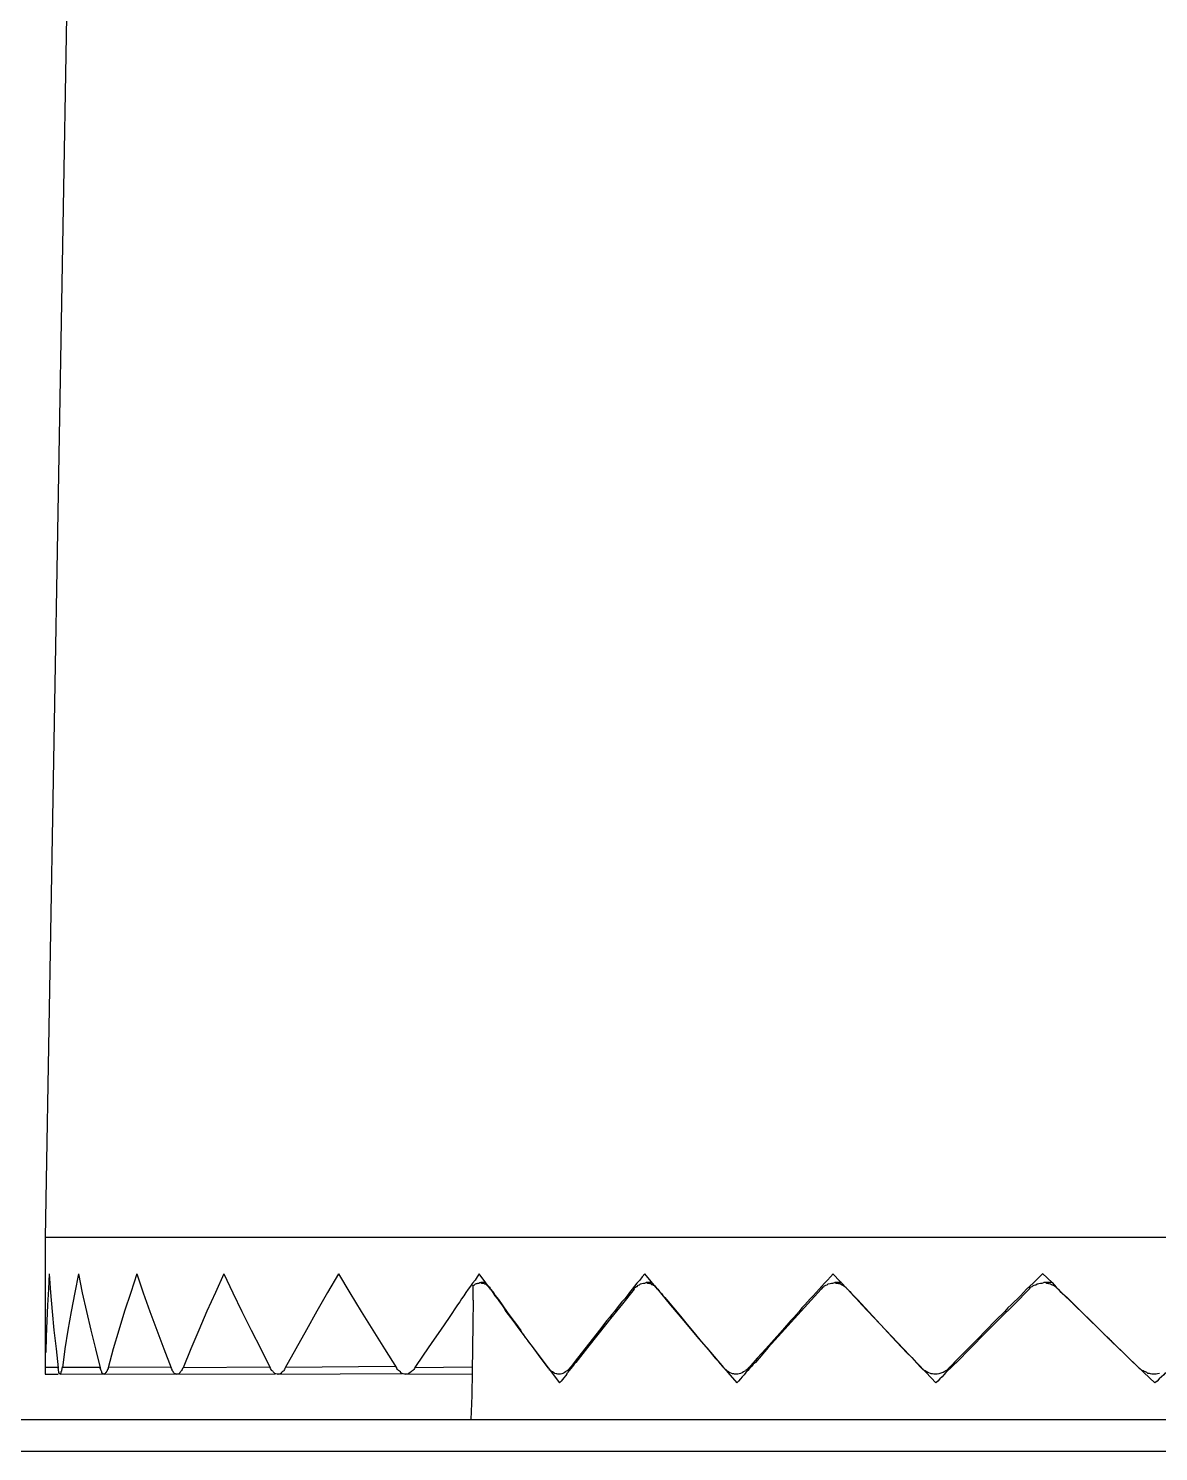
# Model space of a CAD drawing. Header units: millimetres. Extents: x -495897 to 1376592, y -28539 to 470976.
# Drawn here: x 203897 to 204377, y 219606 to 220210 of the extents above; entities that cross this region are included whole.
import ezdxf

# ---------------------------------------------------------------- set-up
doc = ezdxf.new("R2010")
doc.units = ezdxf.units.MM

msp = doc.modelspace()

# ---------------------------------------------------------------- linework, layer by layer
at = {"color": 0}
for p, q in [((203921.008, 220676.693), (203903.978, 219696.623)), ((205008.978, 219696.623), (203903.978, 219696.623)), ((203903.978, 219696.623), (203903.978, 219641.243)), ((204092.998, 219674.653), (204088.318, 219681.283)), ((204163.978, 219674.653), (204158.648, 219681.283)), ((204244.708, 219674.653), (204238.468, 219681.283)), ((204331.548, 219677.513), (204327.518, 219681.413)), ((204085.458, 219676.083), (204085.718, 219676.213)), ((204085.718, 219676.213), (204085.978, 219676.473)), ((204085.978, 219676.473), (204086.368, 219676.603)), ((204086.368, 219676.733), (204086.758, 219676.993)), ((204086.368, 219676.603), (204086.368, 219676.733)), ((204086.758, 219676.993), (204087.148, 219677.123)), ((204087.148, 219677.123), (204087.408, 219677.123)), ((204087.408, 219677.123), (204087.668, 219677.253)), ((204087.668, 219677.253), (204088.058, 219677.253)), ((204088.058, 219677.253), (204088.578, 219677.513)), ((204088.578, 219677.513), (204088.968, 219677.513)), ((204091.048, 219677.513), (204088.968, 219677.513)), ((204088.968, 219677.513), (204088.968, 219677.513)), ((204088.968, 219677.513), (204089.228, 219677.253)), ((204089.228, 219677.253), (204089.618, 219677.253)), ((204089.618, 219677.253), (204090.008, 219677.253)), ((204090.008, 219677.253), (204090.398, 219677.123)), ((204090.398, 219677.123), (204090.528, 219676.993)), ((204090.528, 219676.993), (204090.918, 219676.993)), ((204090.918, 219676.993), (204091.178, 219676.733)), ((204091.178, 219676.733), (204091.438, 219676.603)), ((204091.438, 219676.603), (204091.568, 219676.473)), ((204091.568, 219676.473), (204091.958, 219676.083)), ((204091.958, 219676.213), (204092.088, 219676.083)), ((204092.088, 219676.083), (204092.088, 219676.083)), ((204092.088, 219676.083), (204092.088, 219676.083)), ((204092.088, 219676.083), (204092.348, 219675.823)), ((204092.348, 219675.823), (204092.348, 219675.823)), ((204092.348, 219675.823), (204092.348, 219675.693)), ((204092.348, 219675.693), (204092.478, 219675.693)), ((204092.478, 219675.693), (204092.478, 219675.693)), ((204092.478, 219675.693), (204092.738, 219675.563)), ((204092.738, 219675.563), (204092.738, 219675.303)), ((204154.098, 219674.653), (204154.228, 219675.173)), ((204154.228, 219675.173), (204154.618, 219675.563)), ((204154.618, 219675.563), (204155.138, 219675.823)), ((204155.138, 219675.823), (204155.398, 219675.823)), ((204155.398, 219675.823), (204155.788, 219676.473)), ((204155.788, 219676.473), (204156.308, 219676.603)), ((204156.308, 219676.603), (204156.828, 219676.993)), ((204156.828, 219676.993), (204157.348, 219677.123)), ((204157.348, 219677.123), (204157.998, 219677.253)), ((204157.998, 219677.253), (204158.648, 219677.253)), ((204158.648, 219677.253), (204159.168, 219677.513)), ((204161.768, 219677.513), (204159.168, 219677.513)), ((204159.168, 219677.513), (204159.558, 219677.513)), ((204159.558, 219677.513), (204159.688, 219677.253)), ((204159.688, 219677.253), (204159.948, 219677.253)), ((204159.948, 219677.253), (204160.208, 219677.253)), ((204160.208, 219677.253), (204160.598, 219677.253)), ((204160.598, 219677.253), (204160.728, 219677.123)), ((204160.728, 219677.123), (204161.118, 219677.123)), ((204161.118, 219677.123), (204161.248, 219676.993)), ((204161.248, 219676.993), (204161.508, 219676.733)), ((204161.508, 219676.733), (204161.768, 219676.733)), ((204161.768, 219676.733), (204162.028, 219676.603)), ((204162.028, 219676.603), (204162.158, 219676.603)), ((204162.158, 219676.603), (204162.158, 219676.473)), ((204162.158, 219676.473), (204162.548, 219676.473)), ((204162.548, 219676.473), (204162.548, 219676.213)), ((204162.548, 219676.213), (204162.938, 219676.083)), ((204162.938, 219676.083), (204162.938, 219676.083)), ((204162.938, 219676.083), (204163.068, 219675.823)), ((204163.068, 219675.823), (204163.328, 219675.693)), ((204163.328, 219675.693), (204163.458, 219675.563)), ((204163.458, 219675.563), (204163.458, 219675.563)), ((204163.458, 219675.563), (204163.588, 219675.303)), ((204163.588, 219675.303), (204163.588, 219675.303)), ((204163.588, 219675.303), (204163.718, 219675.173)), ((204163.718, 219675.173), (204163.718, 219675.173)), ((204163.718, 219675.173), (204163.718, 219674.913)), ((204163.718, 219674.913), (204163.978, 219674.913)), ((204163.978, 219674.913), (204163.978, 219674.913)), ((204163.978, 219674.913), (204164.108, 219674.783)), ((204164.108, 219674.783), (204164.108, 219674.783)), ((204233.528, 219674.653), (204233.788, 219674.913)), ((204233.788, 219674.913), (204234.178, 219675.563)), ((204234.178, 219675.563), (204234.698, 219675.823)), ((204234.698, 219675.823), (204234.958, 219676.083)), ((204234.958, 219676.083), (204235.478, 219676.473)), ((204235.478, 219676.473), (204235.998, 219676.603)), ((204235.998, 219676.603), (204236.518, 219676.993)), ((204236.518, 219676.993), (204237.298, 219677.123)), ((204237.298, 219677.123), (204237.948, 219677.253)), ((204237.948, 219677.253), (204238.468, 219677.253)), ((204238.468, 219677.253), (204239.248, 219677.513)), ((204242.108, 219677.513), (204239.248, 219677.513)), ((204239.248, 219677.513), (204239.638, 219677.513)), ((204239.638, 219677.513), (204239.768, 219677.253)), ((204239.768, 219677.253), (204239.898, 219677.253)), ((204239.898, 219677.253), (204240.158, 219677.253)), ((204240.158, 219677.253), (204240.288, 219677.253)), ((204240.288, 219677.253), (204240.418, 219677.253)), ((204240.418, 219677.253), (204240.808, 219677.123)), ((204240.808, 219677.123), (204240.938, 219677.123)), ((204240.938, 219677.123), (204241.198, 219677.123)), ((204241.198, 219677.123), (204241.588, 219677.123)), ((204241.588, 219677.123), (204241.718, 219676.993)), ((204241.718, 219676.993), (204242.108, 219676.733)), ((204242.108, 219676.733), (204242.238, 219676.603)), ((204242.238, 219676.603), (204242.628, 219676.473)), ((204242.628, 219676.473), (204242.758, 219676.473)), ((204242.758, 219676.473), (204243.148, 219676.083)), ((204243.148, 219676.083), (204243.538, 219675.823)), ((204243.538, 219675.823), (204243.668, 219675.693)), ((204243.668, 219675.693), (204243.928, 219675.563)), ((204321.798, 219674.653), (204321.928, 219674.913)), ((204321.928, 219674.913), (204322.448, 219675.563)), ((204322.448, 219675.563), (204323.098, 219675.823)), ((204323.098, 219675.823), (204323.358, 219676.083)), ((204323.358, 219676.083), (204324.008, 219676.473)), ((204324.008, 219676.473), (204324.658, 219676.603)), ((204324.658, 219676.603), (204325.178, 219676.993)), ((204325.178, 219676.993), (204325.958, 219677.123)), ((204325.958, 219677.123), (204326.608, 219677.253)), ((204326.608, 219677.253), (204327.388, 219677.253)), ((204327.388, 219677.253), (204328.038, 219677.513)), ((204331.548, 219677.513), (204328.038, 219677.513)), ((204329.208, 219677.253), (204329.468, 219677.253)), ((204329.468, 219677.253), (204329.988, 219677.123)), ((204329.988, 219677.123), (204330.378, 219677.123)), ((204330.378, 219677.123), (204330.898, 219676.993)), ((204330.898, 219676.993), (204331.288, 219676.733)), ((204331.288, 219676.733), (204331.678, 219676.603)), ((204331.678, 219676.603), (204332.198, 219676.473)), ((204332.198, 219676.473), (204332.588, 219676.083)), ((204332.588, 219676.083), (204332.848, 219675.823)), ((204332.848, 219675.823), (204333.238, 219675.563)), ((204265.378, 219652.553), (204267.848, 219649.823)), ((204353.518, 219655.803), (204353.648, 219655.413)), ((204353.648, 219655.413), (204354.038, 219655.283)), ((204354.038, 219655.283), (204354.428, 219654.893)), ((204354.428, 219654.893), (204354.818, 219654.503)), ((204354.818, 219654.503), (204355.078, 219654.243)), ((204355.078, 219654.243), (204355.468, 219653.853)), ((204355.468, 219653.853), (204355.858, 219653.463)), ((204355.858, 219653.463), (204356.248, 219653.073)), ((204356.248, 219653.073), (204356.508, 219652.943)), ((204356.508, 219652.943), (204356.768, 219652.553)), ((203909.438, 219641.503), (203903.978, 219641.503)), ((203903.978, 219641.503), (203903.978, 219638.643)), ((203903.978, 219638.643), (203909.438, 219638.643)), ((203909.438, 219641.113), (203909.438, 219641.503)), ((203909.568, 219640.723), (203909.438, 219641.113)), ((203909.568, 219640.593), (203909.568, 219640.723)), ((203909.568, 219640.203), (203909.568, 219640.593)), ((203909.568, 219640.073), (203909.568, 219640.203)), ((203909.698, 219639.683), (203909.568, 219640.073)), ((203909.698, 219639.293), (203909.698, 219639.683)), ((203909.958, 219638.903), (203909.698, 219639.293)), ((203909.698, 219639.293), (203909.698, 219639.293)), ((203910.088, 219638.643), (203909.958, 219638.903)), ((203909.958, 219638.903), (203909.958, 219638.903)), ((203910.348, 219638.643), (203910.088, 219638.643)), ((203910.348, 219638.643), (203928.938, 219638.773)), ((203910.478, 219638.773), (203910.348, 219638.643)), ((203910.348, 219638.643), (203910.348, 219638.643)), ((203910.348, 219638.643), (203910.348, 219638.643)), ((203910.348, 219638.643), (203910.348, 219638.643)), ((203910.348, 219638.643), (203910.348, 219638.643)), ((203910.348, 219638.643), (203910.348, 219638.643)), ((203910.348, 219638.643), (203910.348, 219638.643)), ((203910.348, 219638.643), (203910.348, 219638.643)), ((203910.348, 219638.643), (203910.348, 219638.643)), ((203910.348, 219638.643), (203910.348, 219638.643)), ((203910.348, 219638.643), (203910.348, 219638.643)), ((203910.348, 219638.643), (203910.348, 219638.643)), ((203910.608, 219639.163), (203910.478, 219638.773)), ((203910.868, 219639.943), (203910.608, 219639.553)), ((203910.608, 219639.553), (203910.608, 219639.293)), ((203910.608, 219639.293), (203910.608, 219639.163)), ((203910.998, 219640.593), (203910.868, 219640.333)), ((203910.868, 219640.333), (203910.868, 219640.073)), ((203910.868, 219640.073), (203910.868, 219639.943)), ((203927.248, 219641.503), (203910.998, 219641.503)), ((203911.258, 219641.503), (203910.998, 219641.113)), ((203910.998, 219641.113), (203910.998, 219640.983)), ((203910.998, 219640.983), (203910.998, 219640.593)), ((203927.248, 219641.113), (203927.248, 219641.503)), ((203927.508, 219640.723), (203927.248, 219641.113)), ((203927.508, 219640.333), (203927.508, 219640.723)), ((203927.638, 219640.203), (203927.508, 219640.333)), ((203927.898, 219639.943), (203927.638, 219640.203)), ((203928.028, 219639.553), (203927.898, 219639.943)), ((203928.028, 219639.293), (203928.028, 219639.553)), ((203928.288, 219638.903), (203928.028, 219639.293)), ((203928.548, 219638.773), (203928.288, 219638.903)), ((203928.548, 219638.643), (203928.548, 219638.773)), ((203928.938, 219638.643), (203928.548, 219638.643)), ((203928.938, 219638.643), (203959.878, 219638.773)), ((203929.068, 219638.773), (203928.938, 219638.643)), ((203929.458, 219638.903), (203929.068, 219638.773)), ((203929.588, 219639.163), (203929.458, 219638.903)), ((203929.848, 219639.293), (203929.588, 219639.163)), ((203929.978, 219639.683), (203929.848, 219639.293)), ((203930.238, 219640.073), (203929.978, 219639.683)), ((203930.368, 219640.593), (203930.238, 219640.203)), ((203930.238, 219640.203), (203930.238, 219640.073)), ((203930.628, 219640.983), (203930.368, 219640.593)), ((203957.408, 219641.633), (203930.628, 219641.503)), ((203930.628, 219641.503), (203930.628, 219641.243)), ((203930.628, 219641.243), (203930.628, 219640.983)), ((203957.538, 219640.983), (203957.408, 219641.503)), ((203957.798, 219640.593), (203957.538, 219640.983)), ((203957.928, 219640.203), (203957.798, 219640.593)), ((203958.188, 219639.943), (203957.928, 219640.203)), ((203958.318, 219639.683), (203958.188, 219639.943)), ((203958.448, 219639.293), (203958.318, 219639.683)), ((203958.838, 219638.903), (203958.448, 219639.293)), ((203959.228, 219638.773), (203958.838, 219638.903)), ((203959.488, 219638.643), (203959.228, 219638.773)), ((203959.228, 219638.773), (203959.228, 219638.773)), ((203959.878, 219638.643), (203959.488, 219638.643)), ((203959.878, 219638.643), (204001.608, 219638.773)), ((203960.268, 219638.643), (203959.878, 219638.643)), ((203960.658, 219638.773), (203960.268, 219638.643)), ((203961.048, 219639.163), (203960.658, 219638.773)), ((203961.178, 219639.293), (203961.048, 219639.163)), ((203961.568, 219639.683), (203961.178, 219639.293)), ((203961.698, 219640.073), (203961.568, 219639.683)), ((203961.828, 219640.203), (203961.698, 219640.073)), ((203962.088, 219640.593), (203961.828, 219640.203)), ((203962.218, 219640.983), (203962.088, 219640.593)), ((203962.478, 219641.243), (203962.218, 219640.983)), ((203999.528, 219641.633), (203962.478, 219641.243)), ((203999.528, 219641.633), (203962.478, 219641.243)), ((203962.478, 219641.503), (203962.478, 219641.243)), ((203999.658, 219640.983), (203999.528, 219641.503)), ((203999.918, 219640.593), (203999.658, 219640.983)), ((204000.048, 219640.203), (203999.918, 219640.593)), ((204000.568, 219639.943), (204000.048, 219640.203)), ((204000.828, 219639.553), (204000.568, 219639.943)), ((204001.088, 219639.293), (204000.828, 219639.553)), ((204001.478, 219638.903), (204001.088, 219639.293)), ((204001.868, 219638.773), (204001.478, 219638.903)), ((204002.388, 219638.643), (204001.868, 219638.773)), ((204002.778, 219638.643), (204002.388, 219638.643)), ((204002.778, 219638.643), (204055.558, 219638.903)), ((204002.778, 219638.643), (204002.778, 219638.643)), ((204003.168, 219638.643), (204002.778, 219638.643)), ((204002.908, 219638.643), (204055.558, 219638.903)), ((204003.688, 219638.773), (204003.168, 219638.643)), ((204003.948, 219638.903), (204003.688, 219638.773)), ((204004.338, 219639.293), (204003.948, 219638.903)), ((204004.728, 219639.683), (204004.338, 219639.293)), ((204005.118, 219639.943), (204004.728, 219639.683)), ((204005.248, 219640.203), (204005.118, 219639.943)), ((204005.638, 219640.593), (204005.248, 219640.203)), ((204005.768, 219640.983), (204005.638, 219640.593)), ((204005.898, 219641.243), (204005.768, 219640.983)), ((204005.898, 219641.503), (204005.898, 219641.243)), ((204052.438, 219641.893), (204006.158, 219641.503)), ((204053.218, 219640.983), (204053.088, 219641.503)), ((204053.608, 219640.593), (204053.218, 219640.983)), ((204053.998, 219640.203), (204053.608, 219640.593)), ((204054.388, 219639.943), (204053.998, 219640.203)), ((204054.778, 219639.553), (204054.388, 219639.943)), ((204055.038, 219639.163), (204054.778, 219639.553)), ((204055.558, 219638.903), (204055.038, 219639.163)), ((204055.948, 219638.773), (204055.558, 219638.903)), ((204056.468, 219638.643), (204055.948, 219638.773)), ((204056.988, 219638.643), (204056.468, 219638.643)), ((204056.988, 219638.643), (204085.328, 219638.773)), ((204056.988, 219638.643), (204056.988, 219638.643)), ((204057.508, 219638.643), (204056.988, 219638.643)), ((204058.158, 219638.773), (204057.508, 219638.643)), ((204058.418, 219638.903), (204058.158, 219638.773)), ((204058.938, 219639.293), (204058.418, 219638.903)), ((204059.328, 219639.553), (204058.938, 219639.293)), ((204059.718, 219639.943), (204059.328, 219639.553)), ((204060.108, 219640.203), (204059.718, 219639.943)), ((204060.498, 219640.593), (204060.108, 219640.203)), ((204060.108, 219640.203), (204060.108, 219640.203)), ((204060.758, 219640.983), (204060.498, 219640.593)), ((204060.888, 219641.503), (204060.758, 219640.983)), ((204085.328, 219641.633), (204060.888, 219641.243)), ((204085.328, 219641.633), (204060.888, 219641.243)), ((204117.568, 219641.243), (204117.438, 219641.503)), ((204117.568, 219641.243), (204122.378, 219634.873)), ((204117.568, 219641.113), (204117.568, 219641.243)), ((204117.828, 219640.983), (204117.568, 219641.113)), ((204117.958, 219640.723), (204117.828, 219640.983)), ((204117.828, 219640.983), (204117.828, 219640.983)), ((204118.088, 219640.593), (204117.958, 219640.723)), ((204117.958, 219640.723), (204117.958, 219640.723)), ((204118.088, 219640.333), (204118.088, 219640.593)), ((204118.218, 219640.333), (204118.088, 219640.333)), ((204118.478, 219640.203), (204118.218, 219640.333)), ((204118.868, 219640.073), (204118.478, 219640.203)), ((204118.998, 219639.683), (204118.868, 219640.073)), ((204119.388, 219639.553), (204118.998, 219639.683)), ((204119.778, 219639.293), (204119.388, 219639.553)), ((204120.038, 219639.163), (204119.778, 219639.293)), ((204120.428, 219638.903), (204120.038, 219639.163)), ((204120.948, 219638.773), (204120.428, 219638.903)), ((204121.208, 219638.773), (204120.948, 219638.773)), ((204121.728, 219638.643), (204121.208, 219638.773)), ((204121.988, 219638.643), (204121.728, 219638.643)), ((204122.248, 219638.643), (204121.988, 219638.643)), ((204122.768, 219638.643), (204122.248, 219638.643)), ((204123.288, 219638.773), (204122.768, 219638.643)), ((204123.808, 219638.903), (204123.288, 219638.773)), ((204124.328, 219639.163), (204123.808, 219638.903)), ((204124.978, 219639.553), (204124.328, 219639.163)), ((204125.238, 219639.943), (204124.978, 219639.553)), ((204125.758, 219640.073), (204125.238, 219639.943)), ((204125.498, 219638.643), (204125.758, 219639.293)), ((204126.148, 219640.593), (204125.758, 219640.203)), ((204125.758, 219640.203), (204125.758, 219640.073)), ((204126.668, 219640.983), (204126.148, 219640.593)), ((204126.928, 219641.503), (204126.668, 219640.983)), ((204127.448, 219641.503), (204126.928, 219641.503)), ((204192.058, 219641.243), (204192.058, 219641.503)), ((204192.318, 219641.113), (204192.058, 219641.243)), ((204192.448, 219640.983), (204192.318, 219641.113)), ((204192.578, 219640.723), (204192.448, 219640.983)), ((204192.448, 219640.983), (204192.448, 219640.983)), ((204192.838, 219640.593), (204192.578, 219640.723)), ((204192.578, 219640.723), (204192.578, 219640.723)), ((204192.968, 219640.333), (204192.838, 219640.593)), ((204193.228, 219640.203), (204192.968, 219640.333)), ((204192.968, 219640.333), (204192.968, 219640.333)), ((204193.488, 219640.073), (204193.228, 219640.203)), ((204193.878, 219639.683), (204193.488, 219640.073)), ((204194.268, 219639.553), (204193.878, 219639.683)), ((204193.878, 219639.293), (204197.648, 219634.873)), ((204194.528, 219639.293), (204194.268, 219639.553)), ((204194.918, 219639.163), (204194.528, 219639.293)), ((204195.568, 219638.903), (204194.918, 219639.163)), ((204195.828, 219638.773), (204195.568, 219638.903)), ((204196.348, 219638.773), (204195.828, 219638.773)), ((204196.738, 219638.643), (204196.348, 219638.773)), ((204197.258, 219638.643), (204196.738, 219638.643)), ((204197.518, 219638.643), (204197.258, 219638.643)), ((204198.038, 219638.643), (204197.518, 219638.643)), ((204198.688, 219638.773), (204198.038, 219638.643)), ((204199.208, 219638.903), (204198.688, 219638.773)), ((204199.988, 219639.163), (204199.208, 219638.903)), ((204200.508, 219639.553), (204199.988, 219639.163)), ((204201.028, 219639.943), (204200.508, 219639.553)), ((204201.548, 219640.073), (204201.028, 219639.943)), ((204202.068, 219640.593), (204201.548, 219640.203)), ((204201.548, 219640.203), (204201.548, 219640.073)), ((204202.458, 219641.113), (204202.068, 219640.593)), ((204202.848, 219641.503), (204202.458, 219641.113)), ((204203.368, 219641.503), (204202.848, 219641.503)), ((204276.168, 219641.243), (204276.168, 219641.503)), ((204276.298, 219641.113), (204276.168, 219641.243)), ((204276.428, 219640.983), (204276.298, 219641.113)), ((204276.688, 219640.723), (204276.428, 219640.983)), ((204276.428, 219640.983), (204276.428, 219640.983)), ((204276.818, 219640.723), (204276.688, 219640.723)), ((204276.818, 219640.593), (204276.818, 219640.723)), ((204276.948, 219640.333), (204276.818, 219640.593)), ((204277.208, 219640.333), (204276.948, 219640.333)), ((204277.208, 219640.203), (204277.208, 219640.333)), ((204277.728, 219640.073), (204277.208, 219640.203)), ((204278.118, 219639.683), (204277.728, 219640.073)), ((204278.378, 219639.553), (204278.118, 219639.683)), ((204278.118, 219639.293), (204282.148, 219634.873)), ((204278.768, 219639.293), (204278.378, 219639.553)), ((204279.288, 219639.163), (204278.768, 219639.293)), ((204279.938, 219638.903), (204279.288, 219639.163)), ((204280.198, 219638.773), (204279.938, 219638.903)), ((204280.718, 219638.773), (204280.198, 219638.773)), ((204281.368, 219638.643), (204280.718, 219638.773)), ((204281.888, 219638.643), (204281.368, 219638.643)), ((204282.018, 219638.643), (204281.888, 219638.643)), ((204282.798, 219638.643), (204282.018, 219638.643)), ((204283.448, 219638.773), (204282.798, 219638.643)), ((204283.968, 219638.903), (204283.448, 219638.773)), ((204284.748, 219639.163), (204283.968, 219638.903)), ((204285.268, 219639.293), (204284.748, 219639.163)), ((204286.048, 219639.683), (204285.268, 219639.293)), ((204286.438, 219640.073), (204286.048, 219639.683)), ((204286.698, 219640.203), (204286.438, 219640.073)), ((204287.218, 219640.593), (204286.698, 219640.203)), ((204287.738, 219641.113), (204287.218, 219640.593)), ((204287.868, 219641.503), (204287.738, 219641.113)), ((204288.648, 219641.503), (204287.868, 219641.503)), ((204370.288, 219640.073), (204369.768, 219640.203)), ((204370.678, 219639.683), (204370.288, 219640.073)), ((204370.548, 219639.293), (204375.228, 219634.873)), ((204371.198, 219639.553), (204370.678, 219639.683)), ((204371.848, 219639.293), (204371.198, 219639.553)), ((204372.238, 219638.903), (204371.848, 219639.293)), ((204372.888, 219638.903), (204372.238, 219638.903)), ((204373.408, 219638.773), (204372.888, 219638.903)), ((204373.928, 219638.643), (204373.408, 219638.773)), ((204374.448, 219638.643), (204373.928, 219638.643)), ((204374.968, 219638.643), (204374.448, 219638.643)), ((204375.748, 219638.643), (204374.968, 219638.643)), ((204376.398, 219638.773), (204375.748, 219638.643)), ((204377.178, 219638.903), (204376.398, 219638.773)), ((203886.948, 219619.403), (204865.848, 219619.403)), ((204987.138, 219605.753), (203825.068, 219605.753))]:
    msp.add_line(p, q, dxfattribs=at)
for points in [[(203905.668, 219681.283), (203905.278, 219674.653), (203904.888, 219667.893), (203904.628, 219661.263), (203904.368, 219654.633), (203904.238, 219647.873)], [(203905.668, 219681.283), (203906.188, 219673.353), (203906.838, 219665.293), (203907.618, 219657.363), (203908.528, 219649.303), (203909.438, 219641.243)], [(203918.018, 219681.283), (203916.458, 219673.353), (203914.898, 219665.293), (203913.598, 219657.363), (203912.298, 219649.303), (203911.258, 219641.243)], [(203918.018, 219681.283), (203919.708, 219673.223), (203921.528, 219665.293), (203923.348, 219657.233), (203925.298, 219649.303), (203927.248, 219641.243)], [(203942.848, 219681.283), (203940.248, 219673.353), (203937.648, 219665.423), (203935.178, 219657.363), (203932.838, 219649.303), (203930.628, 219641.243)], [(203942.848, 219681.283), (203945.578, 219673.223), (203948.438, 219665.163), (203951.298, 219657.233), (203954.288, 219649.303), (203957.408, 219641.243)], [(203979.768, 219681.283), (203976.258, 219673.353), (203972.618, 219665.423), (203969.238, 219657.363), (203965.858, 219649.303), (203962.478, 219641.243)], [(203979.768, 219681.283), (203983.668, 219673.223), (203987.438, 219665.163), (203991.468, 219657.233), (203995.498, 219649.303), (203999.528, 219641.243)], [(204028.518, 219681.283), (204023.838, 219673.353), (204019.288, 219665.423), (204014.868, 219657.493), (204010.318, 219649.433), (204005.898, 219641.243)], [(204028.518, 219681.283), (204033.328, 219673.223), (204038.138, 219665.163), (204043.078, 219657.233), (204048.018, 219649.303), (204053.088, 219641.243)], [(204088.318, 219681.283), (204087.408, 219679.983), (204086.498, 219678.553), (204085.458, 219677.253), (204084.548, 219675.953), (204083.508, 219674.653)], [(204158.648, 219681.283), (204157.478, 219679.983), (204156.438, 219678.553), (204155.268, 219677.253), (204154.228, 219675.953), (204153.188, 219674.653)], [(204238.598, 219681.283), (204237.428, 219679.983), (204236.128, 219678.553), (204234.958, 219677.253), (204233.788, 219675.953), (204232.618, 219674.653)], [(204327.518, 219681.283), (204326.218, 219679.983), (204324.788, 219678.553), (204323.488, 219677.253), (204322.058, 219675.953), (204320.758, 219674.653)], [(204083.508, 219674.653), (204082.598, 219673.353), (204081.688, 219671.923), (204080.778, 219670.623), (204079.998, 219669.323), (204079.088, 219668.023)], [(204085.718, 219669.973), (204085.718, 219671.143), (204085.718, 219672.443), (204085.718, 219673.613), (204085.718, 219674.913), (204085.718, 219676.083)], [(204093.128, 219674.653), (204093.128, 219674.783), (204092.998, 219674.913), (204092.868, 219675.043), (204092.738, 219675.173), (204092.738, 219675.303)], [(204092.998, 219674.653), (204094.038, 219673.353), (204094.948, 219671.923), (204095.988, 219670.623), (204096.898, 219669.323), (204097.808, 219668.023)], [(204093.128, 219674.653), (204093.908, 219673.743), (204094.558, 219672.833), (204095.078, 219672.053), (204095.728, 219671.143), (204096.508, 219670.363)], [(204154.098, 219674.653), (204149.158, 219668.543), (204144.088, 219662.303), (204139.148, 219656.193), (204134.208, 219649.953), (204129.268, 219643.583)], [(204153.188, 219674.653), (204152.148, 219673.353), (204151.108, 219671.923), (204150.068, 219670.623), (204148.898, 219669.323), (204147.858, 219668.023)], [(204163.978, 219674.653), (204169.568, 219667.893), (204175.158, 219661.263), (204180.748, 219654.633), (204186.468, 219648.003), (204192.058, 219641.503)], [(204164.108, 219674.653), (204164.888, 219673.743), (204165.668, 219672.833), (204166.318, 219672.053), (204167.098, 219671.143), (204167.748, 219670.363)], [(204233.528, 219674.653), (204227.808, 219668.543), (204222.218, 219662.303), (204216.628, 219656.193), (204211.038, 219649.953), (204205.578, 219643.583)], [(204232.618, 219674.653), (204231.318, 219673.353), (204230.148, 219671.923), (204228.848, 219670.623), (204227.678, 219669.323), (204226.508, 219668.023)], [(204244.708, 219674.653), (204244.578, 219674.783), (204244.448, 219675.043), (204244.318, 219675.173), (204244.058, 219675.433), (204243.928, 219675.563)], [(204244.708, 219674.653), (204245.618, 219673.743), (204246.398, 219672.833), (204247.178, 219672.053), (204248.088, 219671.143), (204248.868, 219670.363)], [(204244.708, 219674.653), (204246.008, 219673.353), (204247.178, 219671.923), (204248.478, 219670.623), (204249.648, 219669.323), (204250.818, 219668.023)], [(204321.798, 219674.653), (204315.558, 219668.413), (204309.318, 219662.303), (204303.208, 219656.063), (204297.098, 219649.823), (204290.988, 219643.583)], [(204320.758, 219674.653), (204319.458, 219673.353), (204318.158, 219671.923), (204316.858, 219670.623), (204315.428, 219669.323), (204314.128, 219668.023)], [(204329.208, 219677.253), (204328.948, 219677.383), (204328.688, 219677.513), (204328.428, 219677.513), (204328.298, 219677.513), (204328.038, 219677.513)], [(204331.548, 219677.513), (204333.368, 219675.563), (204335.188, 219673.743), (204337.138, 219671.793), (204339.088, 219669.843), (204341.038, 219668.023)], [(204334.148, 219674.653), (204334.018, 219674.783), (204333.888, 219675.043), (204333.628, 219675.173), (204333.498, 219675.433), (204333.238, 219675.563)], [(204334.148, 219674.653), (204335.058, 219673.743), (204335.968, 219672.833), (204337.008, 219672.053), (204337.918, 219671.143), (204338.828, 219670.363)], [(204085.718, 219669.973), (204085.588, 219659.833), (204085.458, 219649.823), (204085.328, 219639.683), (204085.068, 219629.543), (204084.678, 219619.403)], [(204096.508, 219670.363), (204098.328, 219667.633), (204100.148, 219664.903), (204102.098, 219662.303), (204104.048, 219659.703), (204105.998, 219657.103)], [(204167.748, 219670.363), (204170.738, 219666.723), (204173.728, 219663.213), (204176.588, 219659.703), (204179.578, 219656.193), (204182.568, 219652.553)], [(204248.868, 219670.363), (204252.248, 219666.723), (204255.498, 219663.213), (204258.748, 219659.703), (204261.998, 219656.193), (204265.378, 219652.553)], [(204338.828, 219670.363), (204341.688, 219667.373), (204344.678, 219664.513), (204347.538, 219661.653), (204350.528, 219658.663), (204353.518, 219655.803)], [(204079.088, 219668.023), (204075.448, 219662.693), (204071.808, 219657.363), (204068.168, 219652.033), (204064.528, 219646.703), (204060.888, 219641.503)], [(204097.808, 219668.023), (204098.718, 219666.723), (204099.628, 219665.293), (204100.538, 219663.993), (204101.578, 219662.693), (204102.488, 219661.393)], [(204147.858, 219668.023), (204146.818, 219666.723), (204145.778, 219665.293), (204144.608, 219663.993), (204143.568, 219662.693), (204142.528, 219661.393)], [(204226.508, 219668.023), (204225.338, 219666.723), (204224.168, 219665.293), (204222.998, 219663.993), (204221.828, 219662.693), (204220.658, 219661.393)], [(204250.818, 219668.023), (204255.888, 219662.693), (204260.958, 219657.363), (204265.898, 219652.033), (204270.968, 219646.703), (204276.168, 219641.503)], [(204314.128, 219668.023), (204312.828, 219666.723), (204311.528, 219665.293), (204310.228, 219663.993), (204308.798, 219662.693), (204307.498, 219661.393)], [(204341.038, 219668.023), (204346.498, 219662.693), (204351.958, 219657.363), (204357.418, 219652.033), (204362.878, 219646.703), (204368.338, 219641.503)], [(204102.488, 219661.393), (204105.478, 219657.363), (204108.468, 219653.333), (204111.458, 219649.303), (204114.448, 219645.273), (204117.438, 219641.243)], [(204105.998, 219657.103), (204106.518, 219656.063), (204107.168, 219655.153), (204107.818, 219654.243), (204108.468, 219653.463), (204109.118, 219652.553)], [(204142.528, 219661.393), (204139.408, 219657.363), (204136.288, 219653.333), (204133.168, 219649.433), (204130.048, 219645.403), (204126.928, 219641.243)], [(204220.658, 219661.393), (204217.018, 219657.363), (204213.508, 219653.333), (204209.998, 219649.433), (204206.358, 219645.403), (204202.848, 219641.243)], [(204307.498, 219661.393), (204303.598, 219657.363), (204299.698, 219653.333), (204295.798, 219649.433), (204291.768, 219645.403), (204287.868, 219641.243)], [(204109.118, 219652.553), (204110.808, 219650.343), (204112.498, 219648.133), (204114.188, 219645.793), (204115.878, 219643.583), (204117.568, 219641.243)], [(204182.568, 219652.553), (204183.868, 219651.123), (204185.038, 219649.693), (204186.208, 219648.263), (204187.378, 219646.833), (204188.548, 219645.403)], [(204356.768, 219652.553), (204359.498, 219649.953), (204362.358, 219647.223), (204365.088, 219644.623), (204367.818, 219641.893), (204370.548, 219639.293)], [(203903.978, 219647.873), (203903.978, 219646.573), (203903.978, 219645.403), (203903.978, 219643.973), (203903.978, 219642.673), (203903.978, 219641.243)], [(204188.548, 219645.403), (204189.588, 219644.233), (204190.628, 219643.063), (204191.798, 219641.763), (204192.838, 219640.593), (204193.878, 219639.293)], [(204267.848, 219649.823), (204269.928, 219647.743), (204272.008, 219645.663), (204273.958, 219643.453), (204276.038, 219641.373), (204278.118, 219639.293)], [(204125.498, 219638.643), (204124.848, 219637.863), (204124.198, 219637.083), (204123.678, 219636.303), (204123.028, 219635.653), (204122.378, 219634.873)], [(204129.268, 219643.583), (204128.618, 219642.803), (204127.838, 219641.893), (204127.188, 219640.983), (204126.408, 219640.203), (204125.758, 219639.293)], [(204201.548, 219639.293), (204200.768, 219638.383), (204199.988, 219637.473), (204199.208, 219636.563), (204198.428, 219635.653), (204197.648, 219634.873)], [(204205.578, 219643.583), (204204.668, 219642.803), (204203.888, 219641.893), (204203.108, 219640.983), (204202.328, 219640.203), (204201.548, 219639.293)], [(204286.438, 219639.293), (204285.658, 219638.383), (204284.878, 219637.473), (204283.968, 219636.563), (204283.058, 219635.653), (204282.148, 219634.873)], [(204290.988, 219643.583), (204290.078, 219642.803), (204289.168, 219641.893), (204288.258, 219640.983), (204287.348, 219640.203), (204286.438, 219639.293)], [(204368.338, 219641.503), (204368.728, 219641.113), (204368.988, 219640.853), (204369.248, 219640.593), (204369.508, 219640.463), (204369.768, 219640.203)], [(204379.778, 219639.293), (204378.998, 219638.383), (204378.088, 219637.473), (204377.048, 219636.563), (204376.138, 219635.653), (204375.228, 219634.873)]]:
    msp.add_lwpolyline(points, dxfattribs=at)

doc.saveas('drawing.dxf')
